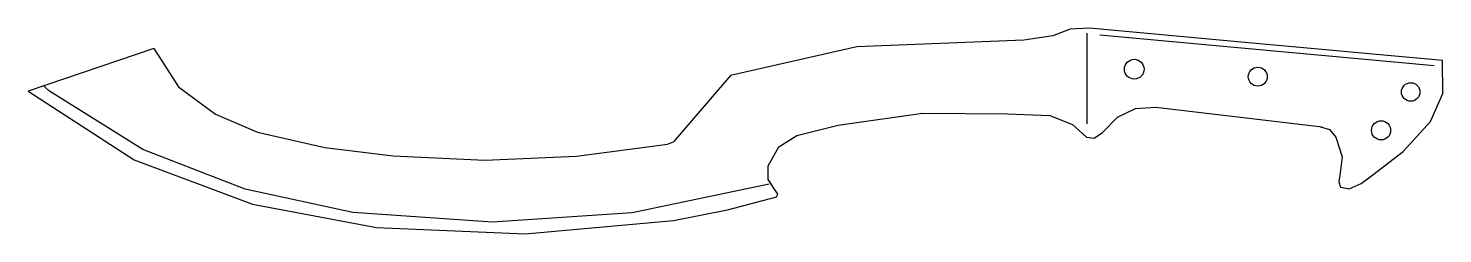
# Model space of a CAD drawing. Header units: millimetres. Extents: x 0.6 to 15.4, y 3.3 to 5.5.
import ezdxf

# ---------------------------------------------------------------- set-up
doc = ezdxf.new("R2010")
doc.units = ezdxf.units.MM

msp = doc.modelspace()

# ---------------------------------------------------------------- linework, layer by layer
at = {"color": 7, "linetype": 'Continuous'}
for p, q in [((11.665, 5.435), (11.665, 4.487)), ((11.799, 5.415), (15.295, 5.096)), ((1.91, 5.274), (0.597, 4.828)), ((7.938, 4.992), (7.344, 4.299)), ((12.385, 4.66), (14.125, 4.456))]:
    msp.add_line(p, q, dxfattribs=at)
at = {"color": 7, "linetype": 'Continuous', "flags": 128}
for points in [[(11.69, 5.485), (11.491, 5.475), (11.307, 5.406), (11.004, 5.36)], [(15.381, 5.148), (13.314, 5.337), (11.69, 5.485)], [(11.004, 5.36), (9.258, 5.293), (7.938, 4.992)], [(1.91, 5.274), (2.167, 4.872), (2.553, 4.59), (2.995, 4.402), (3.696, 4.239), (4.412, 4.154), (5.371, 4.107), (6.33, 4.148), (7.281, 4.276)], [(14.639, 3.945), (14.97, 4.198), (15.255, 4.51), (15.384, 4.804), (15.381, 5.148)], [(0.819, 4.828), (0.785, 4.859), (0.759, 4.883)], [(0.597, 4.828), (1.705, 4.112), (2.94, 3.648), (4.238, 3.406), (5.793, 3.34), (7.344, 3.478)], [(8.344, 3.858), (6.912, 3.557), (5.451, 3.462), (3.991, 3.563), (2.866, 3.804), (1.795, 4.221), (0.819, 4.828)], [(8.419, 3.774), (8.332, 3.905), (8.331, 4.05), (8.443, 4.248), (8.633, 4.367), (9.065, 4.475), (9.945, 4.598), (10.835, 4.591), (11.278, 4.573), (11.515, 4.481), (11.66, 4.348), (11.742, 4.337), (11.829, 4.396), (11.983, 4.558), (12.173, 4.648), (12.385, 4.66)], [(14.106, 4.456), (14.199, 4.428), (14.268, 4.347), (14.333, 4.141), (14.311, 3.975), (14.299, 3.88), (14.316, 3.827), (14.407, 3.808), (14.533, 3.863), (14.639, 3.945)], [(7.281, 4.276), (7.316, 4.289), (7.344, 4.299)], [(7.344, 3.478), (7.907, 3.589), (8.344, 3.703)], [(8.344, 3.703), (8.386, 3.715), (8.419, 3.725)], [(8.419, 3.725), (8.433, 3.752), (8.419, 3.774)]]:
    msp.add_lwpolyline(points, dxfattribs=at)
at = {"color": 7, "linetype": 'Continuous'}
for centre, radius in [((12.159, 5.058), 0.103), ((13.451, 4.98), 0.099), ((15.05, 4.82), 0.0968), ((14.74, 4.419), 0.1)]:
    msp.add_circle(centre, radius, dxfattribs=at)

doc.saveas('drawing.dxf')
